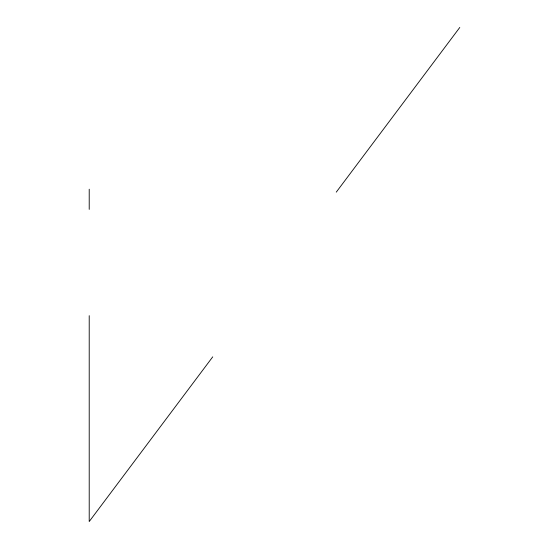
<?xml version="1.0" encoding="UTF-8"?>
<svg xmlns="http://www.w3.org/2000/svg" width="549" height="549" viewBox="0 0 549 549"><rect width="100%" height="100%" fill="white"/><g stroke="black" fill="none" stroke-linecap="round" stroke-linejoin="round"><path stroke-width="0.82" d="M212.738 356.85L89.213 521.55L89.213 315.675M336.262 192.15L459.788 27.45M89.213 189.206L89.213 209.382"/></g></svg>
